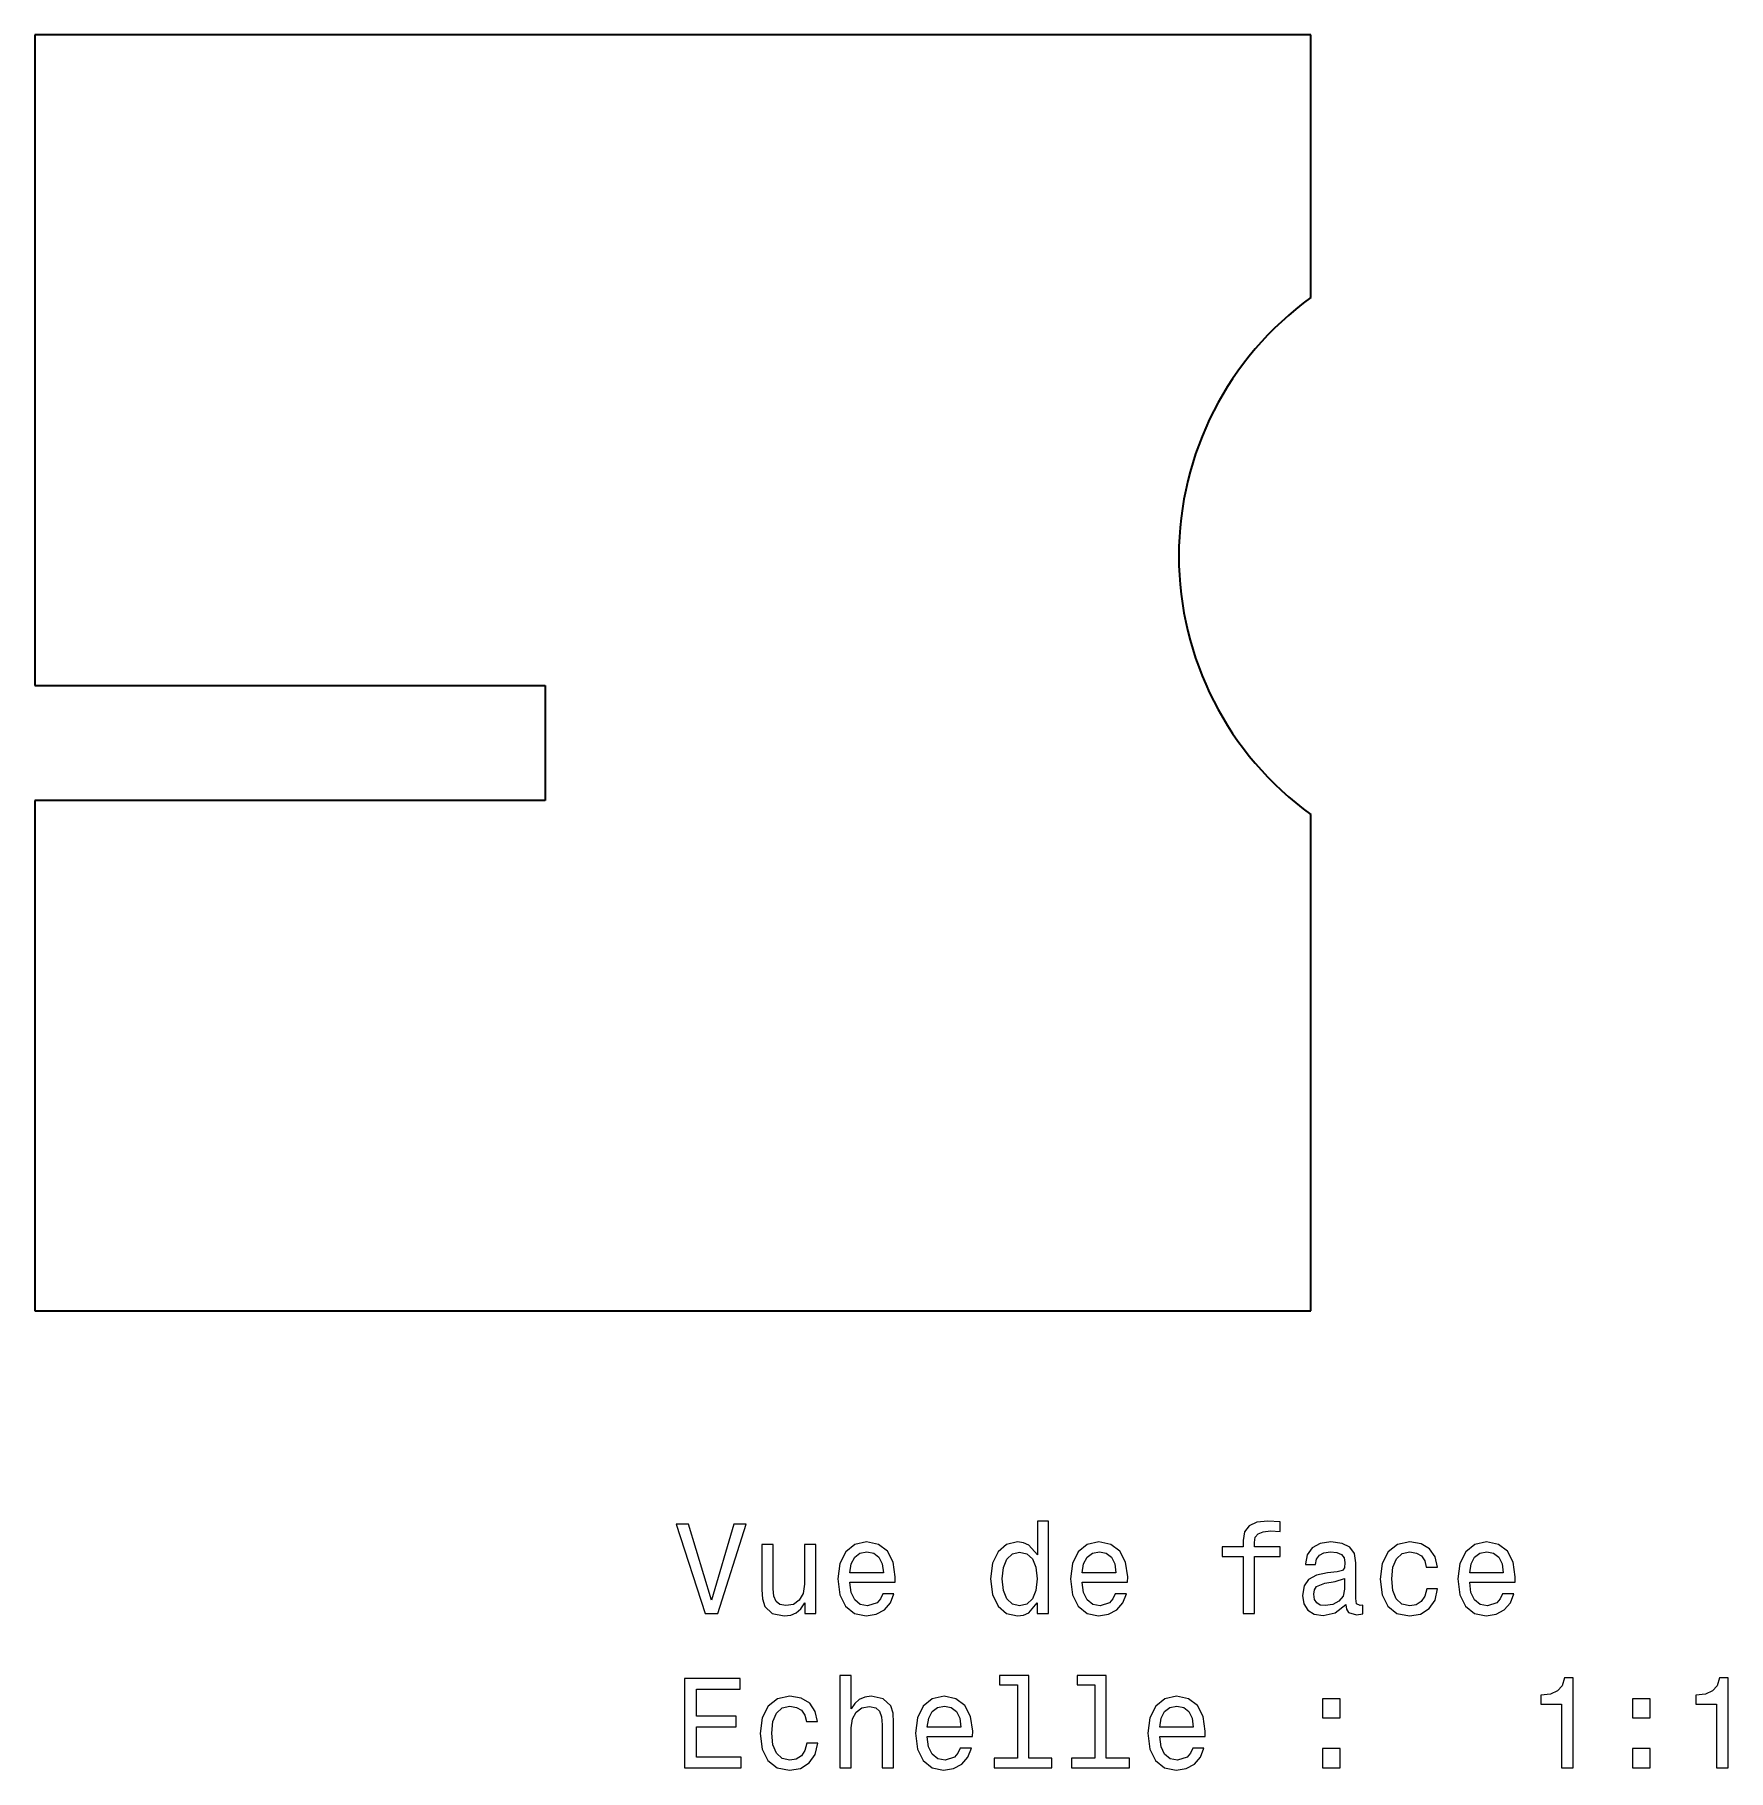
# Model space of a CAD drawing. Extents: x 123.5 to 189.9, y 62 to 130.
import ezdxf

# ---------------------------------------------------------------- set-up
doc = ezdxf.new("R2010")
doc.units = 0

msp = doc.modelspace()

# ---------------------------------------------------------------- linework, layer by layer
at = {"color": 7, "lineweight": 35}
for p, q in [((123.5, 130), (123.5, 104.5)), ((143.5, 130), (123.5, 130)), ((173.5, 130), (143.5, 130)), ((123.5, 104.5), (143.5, 104.5)), ((123.5, 100), (123.5, 80)), ((143.5, 100), (123.5, 100)), ((123.5, 80), (173.5, 80))]:
    msp.add_line(p, q, dxfattribs=at)
at = {"color": 7, "lineweight": 35, "ltscale": 0.257443}
msp.add_line((173.5, 119.702271), (173.5, 130), dxfattribs=at)
at = {"color": 7, "lineweight": 35, "ltscale": 0.1125}
msp.add_line((143.5, 104.5), (143.5, 100), dxfattribs=at)
at = {"color": 7, "lineweight": 35, "ltscale": 0.486172}
msp.add_line((173.5, 80), (173.5, 99.446869), dxfattribs=at)
at = {"color": 7, "lineweight": 13}
for points in [[(150.895538, 71.648415), (150.018005, 68.66787), (149.11528, 71.648415), (148.636169, 71.648415), (149.765854, 68.143372), (150.270172, 68.143372), (151.374634, 71.648415)], [(162.782425, 68.561958), (162.782425, 68.143372), (163.226227, 68.143372), (163.226227, 71.764412), (162.78746, 71.764412), (162.78746, 70.438042), (162.44957, 70.821327), (162.242798, 70.912102), (162.005768, 70.947403), (161.577087, 70.846542), (161.244232, 70.564117), (161.027374, 70.110229), (160.951736, 69.5), (161.027374, 68.889771), (161.244232, 68.430832), (161.577087, 68.143372), (162.005768, 68.047554), (162.242798, 68.082855), (162.454605, 68.17363)], [(170.841492, 70.382568), (170.841492, 68.143372), (171.285309, 68.143372), (171.285309, 70.382568), (172.293945, 70.382568), (172.293945, 70.760803), (171.285309, 70.760803), (171.285309, 70.927231), (171.320602, 71.12896), (171.4366, 71.265129), (171.633286, 71.345818), (171.91571, 71.376083), (172.293945, 71.355911), (172.293945, 71.739197), (171.81485, 71.764412), (171.381134, 71.719017), (171.078537, 71.582855), (170.896973, 71.345818), (170.841492, 71.007927), (170.841492, 70.760803), (170.029541, 70.760803), (170.029541, 70.382568)], [(154.097977, 70.851585), (153.654175, 70.851585), (153.654175, 69.288185), (153.603745, 68.925072), (153.457489, 68.662827), (153.230545, 68.501442), (152.932999, 68.451012), (152.695969, 68.491356), (152.544662, 68.612389), (152.458939, 68.81916), (152.438766, 69.111671), (152.438766, 70.851585), (151.994965, 70.851585), (151.994965, 69.071327), (152.010086, 68.713257), (152.105911, 68.415703), (152.398422, 68.143372), (152.867432, 68.047554), (153.119598, 68.082855), (153.336456, 68.17363), (153.523056, 68.329971), (153.674347, 68.556915), (153.674347, 68.143372), (154.097977, 68.143372)], [(155.434433, 69.368874), (157.209656, 69.368874), (157.214691, 69.575645), (157.134003, 70.155617), (156.912109, 70.58934), (156.559082, 70.851585), (156.090057, 70.947403), (155.631119, 70.846542), (155.278091, 70.564117), (155.051147, 70.105186), (154.970459, 69.5), (155.046112, 68.879684), (155.273056, 68.425789), (155.621033, 68.143372), (156.074921, 68.047554), (156.468292, 68.113113), (156.791061, 68.284584), (157.028091, 68.556915), (157.164261, 68.920029), (156.72551, 68.920029), (156.63472, 68.7183), (156.503601, 68.567001), (156.130402, 68.445969), (155.842941, 68.501442), (155.626083, 68.677956), (155.484863, 68.965416), (155.434433, 69.353745)], [(164.542511, 69.368874), (166.317719, 69.368874), (166.322769, 69.575645), (166.242081, 70.155617), (166.020172, 70.58934), (165.667145, 70.851585), (165.19812, 70.947403), (164.739197, 70.846542), (164.386169, 70.564117), (164.159225, 70.105186), (164.078537, 69.5), (164.154175, 68.879684), (164.381119, 68.425789), (164.729111, 68.143372), (165.182999, 68.047554), (165.57637, 68.113113), (165.899139, 68.284584), (166.136169, 68.556915), (166.272339, 68.920029), (165.833572, 68.920029), (165.742798, 68.7183), (165.611664, 68.567001), (165.23848, 68.445969), (164.951004, 68.501442), (164.734146, 68.677956), (164.592941, 68.965416), (164.542511, 69.353745)], [(174.871033, 68.496399), (174.871033, 68.48127), (174.896255, 68.309799), (174.971909, 68.188759), (175.289627, 68.092941), (175.536743, 68.133286), (175.536743, 68.476227), (175.430832, 68.461098), (175.289627, 68.526657), (175.264404, 68.728386), (175.264404, 70.130402), (175.203888, 70.488472), (175.027374, 70.740631), (174.719742, 70.89193), (174.286026, 70.947403), (173.862396, 70.886887), (173.549713, 70.715416), (173.353027, 70.448128), (173.28746, 70.0951), (173.28746, 70.064842), (173.685883, 70.064842), (173.721176, 70.276657), (173.832138, 70.427956), (174.013687, 70.51873), (174.270889, 70.554031), (174.518005, 70.528816), (174.694519, 70.453171), (174.80043, 70.322044), (174.835739, 70.140488), (174.815567, 69.928673), (174.734863, 69.822769), (174.533142, 69.772331), (174.154907, 69.731987), (173.721176, 69.641212), (173.413544, 69.479828), (173.231995, 69.227669), (173.176514, 68.854469), (173.226944, 68.521614), (173.383286, 68.274498), (173.635452, 68.118156), (173.983429, 68.062683), (174.452454, 68.168587)], [(178.023056, 69.953888), (178.461823, 69.953888), (178.371033, 70.357346), (178.154175, 70.675072), (177.816284, 70.871758), (177.377518, 70.947403), (176.893372, 70.846542), (176.525208, 70.564117), (176.293228, 70.105186), (176.21254, 69.489914), (176.288177, 68.879684), (176.515137, 68.425789), (176.873199, 68.143372), (177.362396, 68.047554), (177.796112, 68.123199), (178.134003, 68.335014), (178.365997, 68.66787), (178.466858, 69.111671), (178.043228, 69.111671), (177.967575, 68.829254), (177.82637, 68.617432), (177.624634, 68.486313), (177.377518, 68.445969), (177.069885, 68.511528), (176.847977, 68.713257), (176.711823, 69.041069), (176.666428, 69.505043), (176.711823, 69.958931), (176.853027, 70.286743), (177.079971, 70.488472), (177.377518, 70.559074), (177.639771, 70.513687), (177.836456, 70.397697), (177.967575, 70.206055)], [(179.722626, 69.368874), (181.497833, 69.368874), (181.502884, 69.575645), (181.42218, 70.155617), (181.200287, 70.58934), (180.84726, 70.851585), (180.378235, 70.947403), (179.919312, 70.846542), (179.566284, 70.564117), (179.33934, 70.105186), (179.258636, 69.5), (179.33429, 68.879684), (179.561234, 68.425789), (179.909225, 68.143372), (180.363113, 68.047554), (180.756485, 68.113113), (181.079254, 68.284584), (181.316284, 68.556915), (181.452454, 68.920029), (181.013687, 68.920029), (180.922913, 68.7183), (180.791779, 68.567001), (180.418579, 68.445969), (180.131119, 68.501442), (179.914261, 68.677956), (179.773056, 68.965416), (179.722626, 69.353745)], [(155.434433, 69.742073), (155.489914, 70.090057), (155.626083, 70.34726), (155.832855, 70.503601), (156.105194, 70.559074), (156.372482, 70.503601), (156.579254, 70.34726), (156.705338, 70.090057), (156.750717, 69.742073)], [(162.081406, 70.548988), (162.373917, 70.478386), (162.595825, 70.2817), (162.726944, 69.953888), (162.777374, 69.5), (162.726944, 69.041069), (162.595825, 68.713257), (162.373917, 68.511528), (162.081406, 68.445969), (161.804031, 68.511528), (161.592224, 68.713257), (161.451004, 69.046112), (161.405624, 69.5), (161.451004, 69.948845), (161.592224, 70.276657), (161.804031, 70.478386)], [(164.542511, 69.742073), (164.597977, 70.090057), (164.734146, 70.34726), (164.940918, 70.503601), (165.213257, 70.559074), (165.480545, 70.503601), (165.687317, 70.34726), (165.8134, 70.090057), (165.858795, 69.742073)], [(179.722626, 69.742073), (179.778091, 70.090057), (179.914261, 70.34726), (180.121033, 70.503601), (180.393372, 70.559074), (180.66066, 70.503601), (180.867432, 70.34726), (180.993515, 70.090057), (181.03891, 69.742073)], [(174.820602, 69.091499), (174.760086, 68.829254), (174.598709, 68.627518), (174.356628, 68.496399), (174.059082, 68.451012), (173.867432, 68.476227), (173.731262, 68.556915), (173.645538, 68.698128), (173.620316, 68.894814), (173.640488, 69.071327), (173.721176, 69.197403), (174.043945, 69.338615), (174.452454, 69.399132), (174.820602, 69.520172)], [(148.958939, 62.096542), (151.177948, 62.096542), (151.177948, 62.520172), (149.422913, 62.520172), (149.422913, 63.705334), (150.986313, 63.705334), (150.986313, 64.123917), (149.422913, 64.123917), (149.422913, 65.172913), (151.137604, 65.172913), (151.137604, 65.596542), (148.958939, 65.596542)], [(155.046112, 62.096542), (155.489914, 62.096542), (155.489914, 63.659943), (155.535309, 64.018013), (155.681549, 64.280258), (155.908508, 64.441643), (156.21109, 64.502159), (156.453171, 64.451729), (156.604462, 64.315559), (156.680115, 64.088615), (156.705338, 63.786022), (156.705338, 62.096542), (157.149139, 62.096542), (157.149139, 63.876801), (157.128967, 64.234871), (157.038177, 64.532425), (156.740631, 64.804756), (156.276657, 64.900574), (156.02449, 64.865273), (155.807632, 64.769455), (155.626083, 64.618156), (155.489914, 64.411385), (155.489914, 65.717583), (155.046112, 65.717583)], [(162.000717, 65.344383), (162.000717, 62.469742), (161.087891, 62.469742), (161.087891, 62.096542), (163.35231, 62.096542), (163.35231, 62.469742), (162.444519, 62.469742), (162.444519, 65.717583), (161.304749, 65.717583), (161.304749, 65.344383)], [(165.036743, 65.344383), (165.036743, 62.469742), (164.123917, 62.469742), (164.123917, 62.096542), (166.388336, 62.096542), (166.388336, 62.469742), (165.480545, 62.469742), (165.480545, 65.717583), (164.340775, 65.717583), (164.340775, 65.344383)], [(183.323486, 62.096542), (183.78241, 62.096542), (183.78241, 65.621758), (183.439484, 65.621758), (183.348694, 65.314125), (183.167145, 65.107346), (182.889771, 64.986313), (182.506485, 64.945969), (182.506485, 64.587898), (183.323486, 64.587898)], [(189.395538, 62.096542), (189.854462, 62.096542), (189.854462, 65.621758), (189.51152, 65.621758), (189.420746, 65.314125), (189.239197, 65.107346), (188.961807, 64.986313), (188.578522, 64.945969), (188.578522, 64.587898), (189.395538, 64.587898)], [(153.734863, 63.907063), (154.17363, 63.907063), (154.082855, 64.310516), (153.865997, 64.628242), (153.528091, 64.824928), (153.08934, 64.900574), (152.605194, 64.799713), (152.23703, 64.517288), (152.005051, 64.058357), (151.924347, 63.443085), (152, 62.832855), (152.226944, 62.378963), (152.585022, 62.096542), (153.074203, 62.000721), (153.507919, 62.07637), (153.845825, 62.288185), (154.077805, 62.621037), (154.17868, 63.064842), (153.755051, 63.064842), (153.679398, 62.782421), (153.538177, 62.570606), (153.336456, 62.439484), (153.08934, 62.399136), (152.781708, 62.464699), (152.559799, 62.666428), (152.42363, 62.994236), (152.378235, 63.458214), (152.42363, 63.912106), (152.564835, 64.239914), (152.791794, 64.441643), (153.08934, 64.512245), (153.351578, 64.466858), (153.548279, 64.350868), (153.679398, 64.159225)], [(158.470459, 63.322048), (160.245682, 63.322048), (160.250717, 63.52882), (160.170029, 64.108788), (159.94812, 64.542511), (159.595108, 64.804756), (159.126083, 64.900574), (158.667145, 64.799713), (158.314117, 64.517288), (158.087173, 64.058357), (158.006485, 63.453171), (158.082138, 62.832855), (158.309082, 62.378963), (158.657059, 62.096542), (159.110947, 62.000721), (159.504318, 62.066284), (159.827087, 62.237751), (160.064117, 62.510086), (160.200287, 62.873199), (159.761536, 62.873199), (159.670746, 62.671471), (159.539627, 62.520172), (159.166428, 62.399136), (158.878967, 62.454613), (158.662109, 62.631126), (158.520889, 62.918587), (158.470459, 63.306915)], [(167.578537, 63.322048), (169.353745, 63.322048), (169.358795, 63.52882), (169.278107, 64.108788), (169.056198, 64.542511), (168.703171, 64.804756), (168.234146, 64.900574), (167.775223, 64.799713), (167.422195, 64.517288), (167.195251, 64.058357), (167.114548, 63.453171), (167.190201, 62.832855), (167.417145, 62.378963), (167.765137, 62.096542), (168.219025, 62.000721), (168.612396, 62.066284), (168.935165, 62.237751), (169.172195, 62.510086), (169.30835, 62.873199), (168.869598, 62.873199), (168.778824, 62.671471), (168.64769, 62.520172), (168.27449, 62.399136), (167.98703, 62.454613), (167.770172, 62.631126), (167.628967, 62.918587), (167.578537, 63.306915)], [(173.958221, 64.053314), (174.654175, 64.053314), (174.654175, 64.804756), (173.958221, 64.804756)], [(186.102295, 64.053314), (186.798264, 64.053314), (186.798264, 64.804756), (186.102295, 64.804756)], [(158.470459, 63.695244), (158.52594, 64.043228), (158.662109, 64.30043), (158.868881, 64.456772), (159.141205, 64.512245), (159.408508, 64.456772), (159.61528, 64.30043), (159.741348, 64.043228), (159.786743, 63.695244)], [(167.578537, 63.695244), (167.634003, 64.043228), (167.770172, 64.30043), (167.976944, 64.456772), (168.249283, 64.512245), (168.516571, 64.456772), (168.723343, 64.30043), (168.849426, 64.043228), (168.894806, 63.695244)], [(173.958221, 62.096542), (174.654175, 62.096542), (174.654175, 62.847984), (173.958221, 62.847984)], [(186.102295, 62.096542), (186.798264, 62.096542), (186.798264, 62.847984), (186.102295, 62.847984)]]:
    msp.add_lwpolyline(points, close=True, dxfattribs=at)
at = {"color": 7, "lineweight": 35}
msp.add_arc((180.82666, 109.574554), 12.5, 125.882982, 234.117018, dxfattribs=at)

doc.saveas('drawing.dxf')
